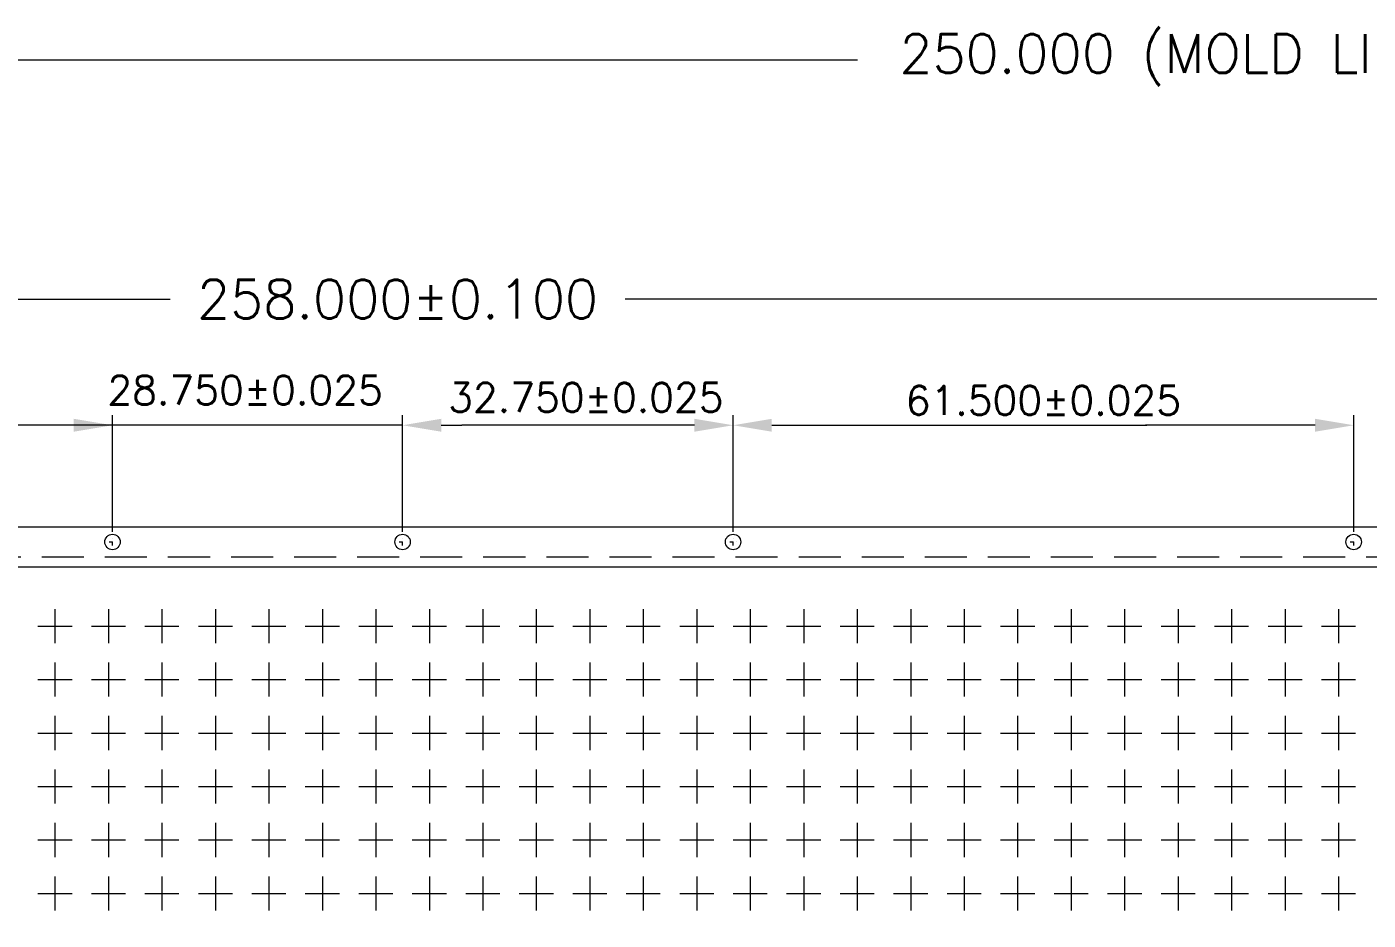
# Model space of a CAD drawing. Extents: x 2576 to 2702, y -218 to -63.
# Drawn here: x 2612.74 to 2652.62, y -191.5 to -164.94 of the extents above; entities that cross this region are included whole.
import ezdxf

# ---------------------------------------------------------------- set-up
doc = ezdxf.new("R2010")
doc.units = 0
doc.header["$LTSCALE"] = 5
doc.header["$MEASUREMENT"] = 0
doc.linetypes.add('CENTER', pattern=[2, 1.25, -0.25, 0.25, -0.25])
doc.linetypes.add('HIDDEN', pattern=[0.375, 0.25, -0.125])
doc.layers.get('0').update_dxf_attribs({"linetype": 'CONTINUOUS'})
for name, color, linetype in [('1D', 4, 'CONTINUOUS'), ('DIM', 4, 'CONTINUOUS'), ('中心线', 1, 'CENTER')]:
    doc.layers.add(name, color=color, linetype=linetype)
doc.styles.add('SIMPLEX', font='SIMPLEX')

msp = doc.modelspace()

# ---------------------------------------------------------------- linework, layer by layer
at = {"lineweight": 0, "elevation": -0.0325}
msp.add_lwpolyline([(2662.1648, -203.2028), (2585.3648, -203.2028), (2585.0648, -202.9028), (2585.0648, -199.7528), (2585.2448, -199.7528, 0.4142136), (2585.3648, -199.6328), (2585.3648, -193.8728, 0.4142136), (2585.2448, -193.7528), (2585.0648, -193.7528), (2585.0648, -189.2528), (2585.2448, -189.2528, 0.4142136), (2585.3648, -189.1328), (2585.3648, -183.3728, 0.4142136), (2585.2448, -183.2528), (2585.0648, -183.2528), (2585.0648, -180.1028), (2585.3648, -179.8028), (2662.1648, -179.8028)], format="xyb", dxfattribs=at)
msp.add_lwpolyline([(2586.4148, -202.0028), (2661.4148, -202.0028), (2661.4148, -181.0028), (2586.4148, -181.0028)], close=True, dxfattribs=at)
at = {"lineweight": 0}
for centre in [(2615.2898, -180.2564, -0.0325), (2623.9148, -180.2564, -0.0325), (2633.7398, -180.2564, -0.0325), (2652.1898, -180.2564, -0.0325)]:
    msp.add_circle(centre, 0.2286, dxfattribs=at)
at = {"layer": '1D', "color": 4, "linetype": 'HIDDEN', "lineweight": 0, "ltscale": 0.05}
for p, q in [((2615.2898, -180.3564, -0.0325), (2615.2898, -180.1564, -0.0325)), ((2623.9148, -180.3564, -0.0325), (2623.9148, -180.1564, -0.0325)), ((2633.7398, -180.3564, -0.0325), (2633.7398, -180.1564, -0.0325)), ((2652.1898, -180.3564, -0.0325), (2652.1898, -180.1564, -0.0325)), ((2615.1898, -180.2564, -0.0325), (2615.3898, -180.2564, -0.0325)), ((2623.8148, -180.2564, -0.0325), (2624.0148, -180.2564, -0.0325)), ((2633.6398, -180.2564, -0.0325), (2633.8398, -180.2564, -0.0325)), ((2652.0898, -180.2564, -0.0325), (2652.2898, -180.2564, -0.0325))]:
    msp.add_line(p, q, dxfattribs=at)
at = {"layer": '1D', "color": 4, "linetype": 'HIDDEN', "lineweight": 0, "elevation": -0.0325}
msp.add_lwpolyline([(2662.4648, -202.3028), (2585.0648, -202.3028), (2585.0648, -180.7028), (2662.4648, -180.7028)], close=True, dxfattribs=at)
at = {"layer": 'DIM', "lineweight": 0}
for p, q in [((2606.2344, -165.9225, -0.0325), (2637.441, -165.9225, -0.0325)), ((2586.2148, -173.0317, -0.0325), (2617.0029, -173.0317, -0.0325)), ((2661.3148, -173.0317, -0.0325), (2630.5267, -173.0317, -0.0325)), ((2615.2898, -179.9564, -0.0325), (2615.2898, -176.485, -0.0325)), ((2615.2898, -179.9564, -0.0325), (2615.2898, -176.485, -0.0325)), ((2623.9148, -179.9564, -0.0325), (2623.9148, -176.485, -0.0325)), ((2623.9148, -179.9564, -0.0325), (2623.9148, -176.485, -0.0325)), ((2633.7398, -179.9564, -0.0325), (2633.7398, -176.485, -0.0325)), ((2633.7398, -179.9564, -0.0325), (2633.7398, -176.485, -0.0325)), ((2652.1898, -179.9564, -0.0325), (2652.1898, -176.485, -0.0325)), ((2652.1898, -179.9564, -0.0325), (2652.1898, -176.485, -0.0325)), ((2623.9148, -176.785, -0.0325), (2603.0267, -176.785, -0.0325)), ((2614.1398, -176.785, -0.0325), (2612.9898, -176.785, -0.0325)), ((2625.0648, -176.785, -0.0325), (2625.6797, -176.785, -0.0325)), ((2625.0648, -176.785, -0.0325), (2625.6797, -176.785, -0.0325)), ((2632.5898, -176.785, -0.0325), (2625.6797, -176.785, -0.0325)), ((2634.8898, -176.785, -0.0325), (2646.0437, -176.785, -0.0325)), ((2651.0398, -176.785, -0.0325), (2646.0029, -176.785, -0.0325))]:
    msp.add_line(p, q, dxfattribs=at)
for points in [[(2614.1398, -176.5933, -0.0325), (2614.1398, -176.9766, -0.0325), (2615.2898, -176.785, -0.0325)], [(2614.1398, -176.5933, -0.0325), (2614.1398, -176.9766, -0.0325), (2615.2898, -176.785, -0.0325)], [(2625.0648, -176.5933, -0.0325), (2625.0648, -176.9766, -0.0325), (2623.9148, -176.785, -0.0325)], [(2625.0648, -176.5933, -0.0325), (2625.0648, -176.9766, -0.0325), (2623.9148, -176.785, -0.0325)], [(2632.5898, -176.5933, -0.0325), (2632.5898, -176.9766, -0.0325), (2633.7398, -176.785, -0.0325)], [(2634.8898, -176.5933, -0.0325), (2634.8898, -176.9766, -0.0325), (2633.7398, -176.785, -0.0325)], [(2651.0398, -176.5933, -0.0325), (2651.0398, -176.9766, -0.0325), (2652.1898, -176.785, -0.0325)]]:
    msp.add_solid(points, dxfattribs=at)
at = {"layer": '中心线', "linetype": 'CENTER', "lineweight": 0}
for p, q in [((2613.5798, -182.2506, -0.0325), (2613.5798, -183.265, -0.0325)), ((2615.1698, -182.2506, -0.0325), (2615.1698, -183.265, -0.0325)), ((2616.7598, -182.2506, -0.0325), (2616.7598, -183.265, -0.0325)), ((2618.3498, -182.2506, -0.0325), (2618.3498, -183.265, -0.0325)), ((2619.9398, -182.2506, -0.0325), (2619.9398, -183.265, -0.0325)), ((2621.5298, -182.2506, -0.0325), (2621.5298, -183.265, -0.0325)), ((2623.1198, -182.2506, -0.0325), (2623.1198, -183.265, -0.0325)), ((2624.7098, -182.2506, -0.0325), (2624.7098, -183.265, -0.0325)), ((2626.2998, -182.2506, -0.0325), (2626.2998, -183.265, -0.0325)), ((2627.8898, -182.2506, -0.0325), (2627.8898, -183.265, -0.0325)), ((2629.4798, -182.2506, -0.0325), (2629.4798, -183.265, -0.0325)), ((2631.0698, -182.2506, -0.0325), (2631.0698, -183.265, -0.0325)), ((2632.6598, -182.2506, -0.0325), (2632.6598, -183.265, -0.0325)), ((2634.2498, -182.2506, -0.0325), (2634.2498, -183.265, -0.0325)), ((2635.8398, -182.2506, -0.0325), (2635.8398, -183.265, -0.0325)), ((2637.4298, -182.2506, -0.0325), (2637.4298, -183.265, -0.0325)), ((2639.0198, -182.2506, -0.0325), (2639.0198, -183.265, -0.0325)), ((2640.6098, -182.2506, -0.0325), (2640.6098, -183.265, -0.0325)), ((2642.1998, -182.2506, -0.0325), (2642.1998, -183.265, -0.0325)), ((2643.7898, -182.2506, -0.0325), (2643.7898, -183.265, -0.0325)), ((2645.3798, -182.2506, -0.0325), (2645.3798, -183.265, -0.0325)), ((2646.9698, -182.2506, -0.0325), (2646.9698, -183.265, -0.0325)), ((2648.5598, -182.2506, -0.0325), (2648.5598, -183.265, -0.0325)), ((2650.1498, -182.2506, -0.0325), (2650.1498, -183.265, -0.0325)), ((2651.7398, -182.2506, -0.0325), (2651.7398, -183.265, -0.0325)), ((2613.0726, -182.7578, -0.0325), (2614.087, -182.7578, -0.0325)), ((2614.6626, -182.7578, -0.0325), (2615.677, -182.7578, -0.0325)), ((2616.2526, -182.7578, -0.0325), (2617.267, -182.7578, -0.0325)), ((2617.8426, -182.7578, -0.0325), (2618.857, -182.7578, -0.0325)), ((2619.4326, -182.7578, -0.0325), (2620.447, -182.7578, -0.0325)), ((2621.0226, -182.7578, -0.0325), (2622.037, -182.7578, -0.0325)), ((2622.6126, -182.7578, -0.0325), (2623.627, -182.7578, -0.0325)), ((2624.2026, -182.7578, -0.0325), (2625.217, -182.7578, -0.0325)), ((2625.7926, -182.7578, -0.0325), (2626.807, -182.7578, -0.0325)), ((2627.3826, -182.7578, -0.0325), (2628.397, -182.7578, -0.0325)), ((2628.9726, -182.7578, -0.0325), (2629.987, -182.7578, -0.0325)), ((2630.5626, -182.7578, -0.0325), (2631.577, -182.7578, -0.0325)), ((2632.1526, -182.7578, -0.0325), (2633.167, -182.7578, -0.0325)), ((2633.7426, -182.7578, -0.0325), (2634.757, -182.7578, -0.0325)), ((2635.3326, -182.7578, -0.0325), (2636.347, -182.7578, -0.0325)), ((2636.9226, -182.7578, -0.0325), (2637.937, -182.7578, -0.0325)), ((2638.5126, -182.7578, -0.0325), (2639.527, -182.7578, -0.0325)), ((2640.1026, -182.7578, -0.0325), (2641.117, -182.7578, -0.0325)), ((2641.6926, -182.7578, -0.0325), (2642.707, -182.7578, -0.0325)), ((2643.2826, -182.7578, -0.0325), (2644.297, -182.7578, -0.0325)), ((2644.8726, -182.7578, -0.0325), (2645.887, -182.7578, -0.0325)), ((2646.4626, -182.7578, -0.0325), (2647.477, -182.7578, -0.0325)), ((2648.0526, -182.7578, -0.0325), (2649.067, -182.7578, -0.0325)), ((2649.6426, -182.7578, -0.0325), (2650.657, -182.7578, -0.0325)), ((2651.2326, -182.7578, -0.0325), (2652.247, -182.7578, -0.0325)), ((2613.5798, -183.8406, -0.0325), (2613.5798, -184.855, -0.0325)), ((2615.1698, -183.8406, -0.0325), (2615.1698, -184.855, -0.0325)), ((2616.7598, -183.8406, -0.0325), (2616.7598, -184.855, -0.0325)), ((2618.3498, -183.8406, -0.0325), (2618.3498, -184.855, -0.0325)), ((2619.9398, -183.8406, -0.0325), (2619.9398, -184.855, -0.0325)), ((2621.5298, -183.8406, -0.0325), (2621.5298, -184.855, -0.0325)), ((2623.1198, -183.8406, -0.0325), (2623.1198, -184.855, -0.0325)), ((2624.7098, -183.8406, -0.0325), (2624.7098, -184.855, -0.0325)), ((2626.2998, -183.8406, -0.0325), (2626.2998, -184.855, -0.0325)), ((2627.8898, -183.8406, -0.0325), (2627.8898, -184.855, -0.0325)), ((2629.4798, -183.8406, -0.0325), (2629.4798, -184.855, -0.0325)), ((2631.0698, -183.8406, -0.0325), (2631.0698, -184.855, -0.0325)), ((2632.6598, -183.8406, -0.0325), (2632.6598, -184.855, -0.0325)), ((2634.2498, -183.8406, -0.0325), (2634.2498, -184.855, -0.0325)), ((2635.8398, -183.8406, -0.0325), (2635.8398, -184.855, -0.0325)), ((2637.4298, -183.8406, -0.0325), (2637.4298, -184.855, -0.0325)), ((2639.0198, -183.8406, -0.0325), (2639.0198, -184.855, -0.0325)), ((2640.6098, -183.8406, -0.0325), (2640.6098, -184.855, -0.0325)), ((2642.1998, -183.8406, -0.0325), (2642.1998, -184.855, -0.0325)), ((2643.7898, -183.8406, -0.0325), (2643.7898, -184.855, -0.0325)), ((2645.3798, -183.8406, -0.0325), (2645.3798, -184.855, -0.0325)), ((2646.9698, -183.8406, -0.0325), (2646.9698, -184.855, -0.0325)), ((2648.5598, -183.8406, -0.0325), (2648.5598, -184.855, -0.0325)), ((2650.1498, -183.8406, -0.0325), (2650.1498, -184.855, -0.0325)), ((2651.7398, -183.8406, -0.0325), (2651.7398, -184.855, -0.0325)), ((2613.0726, -184.3478, -0.0325), (2614.087, -184.3478, -0.0325)), ((2614.6626, -184.3478, -0.0325), (2615.677, -184.3478, -0.0325)), ((2616.2526, -184.3478, -0.0325), (2617.267, -184.3478, -0.0325)), ((2617.8426, -184.3478, -0.0325), (2618.857, -184.3478, -0.0325)), ((2619.4326, -184.3478, -0.0325), (2620.447, -184.3478, -0.0325)), ((2621.0226, -184.3478, -0.0325), (2622.037, -184.3478, -0.0325)), ((2622.6126, -184.3478, -0.0325), (2623.627, -184.3478, -0.0325)), ((2624.2026, -184.3478, -0.0325), (2625.217, -184.3478, -0.0325)), ((2625.7926, -184.3478, -0.0325), (2626.807, -184.3478, -0.0325)), ((2627.3826, -184.3478, -0.0325), (2628.397, -184.3478, -0.0325)), ((2628.9726, -184.3478, -0.0325), (2629.987, -184.3478, -0.0325)), ((2630.5626, -184.3478, -0.0325), (2631.577, -184.3478, -0.0325)), ((2632.1526, -184.3478, -0.0325), (2633.167, -184.3478, -0.0325)), ((2633.7426, -184.3478, -0.0325), (2634.757, -184.3478, -0.0325)), ((2635.3326, -184.3478, -0.0325), (2636.347, -184.3478, -0.0325)), ((2636.9226, -184.3478, -0.0325), (2637.937, -184.3478, -0.0325)), ((2638.5126, -184.3478, -0.0325), (2639.527, -184.3478, -0.0325)), ((2640.1026, -184.3478, -0.0325), (2641.117, -184.3478, -0.0325)), ((2641.6926, -184.3478, -0.0325), (2642.707, -184.3478, -0.0325)), ((2643.2826, -184.3478, -0.0325), (2644.297, -184.3478, -0.0325)), ((2644.8726, -184.3478, -0.0325), (2645.887, -184.3478, -0.0325)), ((2646.4626, -184.3478, -0.0325), (2647.477, -184.3478, -0.0325)), ((2648.0526, -184.3478, -0.0325), (2649.067, -184.3478, -0.0325)), ((2649.6426, -184.3478, -0.0325), (2650.657, -184.3478, -0.0325)), ((2651.2326, -184.3478, -0.0325), (2652.247, -184.3478, -0.0325)), ((2613.5798, -185.4306, -0.0325), (2613.5798, -186.445, -0.0325)), ((2615.1698, -185.4306, -0.0325), (2615.1698, -186.445, -0.0325)), ((2616.7598, -185.4306, -0.0325), (2616.7598, -186.445, -0.0325)), ((2618.3498, -185.4306, -0.0325), (2618.3498, -186.445, -0.0325)), ((2619.9398, -185.4306, -0.0325), (2619.9398, -186.445, -0.0325)), ((2621.5298, -185.4306, -0.0325), (2621.5298, -186.445, -0.0325)), ((2623.1198, -185.4306, -0.0325), (2623.1198, -186.445, -0.0325)), ((2624.7098, -185.4306, -0.0325), (2624.7098, -186.445, -0.0325)), ((2626.2998, -185.4306, -0.0325), (2626.2998, -186.445, -0.0325)), ((2627.8898, -185.4306, -0.0325), (2627.8898, -186.445, -0.0325)), ((2629.4798, -185.4306, -0.0325), (2629.4798, -186.445, -0.0325)), ((2631.0698, -185.4306, -0.0325), (2631.0698, -186.445, -0.0325)), ((2632.6598, -185.4306, -0.0325), (2632.6598, -186.445, -0.0325)), ((2634.2498, -185.4306, -0.0325), (2634.2498, -186.445, -0.0325)), ((2635.8398, -185.4306, -0.0325), (2635.8398, -186.445, -0.0325)), ((2637.4298, -185.4306, -0.0325), (2637.4298, -186.445, -0.0325)), ((2639.0198, -185.4306, -0.0325), (2639.0198, -186.445, -0.0325)), ((2640.6098, -185.4306, -0.0325), (2640.6098, -186.445, -0.0325)), ((2642.1998, -185.4306, -0.0325), (2642.1998, -186.445, -0.0325)), ((2643.7898, -185.4306, -0.0325), (2643.7898, -186.445, -0.0325)), ((2645.3798, -185.4306, -0.0325), (2645.3798, -186.445, -0.0325)), ((2646.9698, -185.4306, -0.0325), (2646.9698, -186.445, -0.0325)), ((2648.5598, -185.4306, -0.0325), (2648.5598, -186.445, -0.0325)), ((2650.1498, -185.4306, -0.0325), (2650.1498, -186.445, -0.0325)), ((2651.7398, -185.4306, -0.0325), (2651.7398, -186.445, -0.0325)), ((2613.0726, -185.9378, -0.0325), (2614.087, -185.9378, -0.0325)), ((2614.6626, -185.9378, -0.0325), (2615.677, -185.9378, -0.0325)), ((2616.2526, -185.9378, -0.0325), (2617.267, -185.9378, -0.0325)), ((2617.8426, -185.9378, -0.0325), (2618.857, -185.9378, -0.0325)), ((2619.4326, -185.9378, -0.0325), (2620.447, -185.9378, -0.0325)), ((2621.0226, -185.9378, -0.0325), (2622.037, -185.9378, -0.0325)), ((2622.6126, -185.9378, -0.0325), (2623.627, -185.9378, -0.0325)), ((2624.2026, -185.9378, -0.0325), (2625.217, -185.9378, -0.0325)), ((2625.7926, -185.9378, -0.0325), (2626.807, -185.9378, -0.0325)), ((2627.3826, -185.9378, -0.0325), (2628.397, -185.9378, -0.0325)), ((2628.9726, -185.9378, -0.0325), (2629.987, -185.9378, -0.0325)), ((2630.5626, -185.9378, -0.0325), (2631.577, -185.9378, -0.0325)), ((2632.1526, -185.9378, -0.0325), (2633.167, -185.9378, -0.0325)), ((2633.7426, -185.9378, -0.0325), (2634.757, -185.9378, -0.0325)), ((2635.3326, -185.9378, -0.0325), (2636.347, -185.9378, -0.0325)), ((2636.9226, -185.9378, -0.0325), (2637.937, -185.9378, -0.0325)), ((2638.5126, -185.9378, -0.0325), (2639.527, -185.9378, -0.0325)), ((2640.1026, -185.9378, -0.0325), (2641.117, -185.9378, -0.0325)), ((2641.6926, -185.9378, -0.0325), (2642.707, -185.9378, -0.0325)), ((2643.2826, -185.9378, -0.0325), (2644.297, -185.9378, -0.0325)), ((2644.8726, -185.9378, -0.0325), (2645.887, -185.9378, -0.0325)), ((2646.4626, -185.9378, -0.0325), (2647.477, -185.9378, -0.0325)), ((2648.0526, -185.9378, -0.0325), (2649.067, -185.9378, -0.0325)), ((2649.6426, -185.9378, -0.0325), (2650.657, -185.9378, -0.0325)), ((2651.2326, -185.9378, -0.0325), (2652.247, -185.9378, -0.0325)), ((2613.5798, -187.0206, -0.0325), (2613.5798, -188.035, -0.0325)), ((2615.1698, -187.0206, -0.0325), (2615.1698, -188.035, -0.0325)), ((2616.7598, -187.0206, -0.0325), (2616.7598, -188.035, -0.0325)), ((2618.3498, -187.0206, -0.0325), (2618.3498, -188.035, -0.0325)), ((2619.9398, -187.0206, -0.0325), (2619.9398, -188.035, -0.0325)), ((2621.5298, -187.0206, -0.0325), (2621.5298, -188.035, -0.0325)), ((2623.1198, -187.0206, -0.0325), (2623.1198, -188.035, -0.0325)), ((2624.7098, -187.0206, -0.0325), (2624.7098, -188.035, -0.0325)), ((2626.2998, -187.0206, -0.0325), (2626.2998, -188.035, -0.0325)), ((2627.8898, -187.0206, -0.0325), (2627.8898, -188.035, -0.0325)), ((2629.4798, -187.0206, -0.0325), (2629.4798, -188.035, -0.0325)), ((2631.0698, -187.0206, -0.0325), (2631.0698, -188.035, -0.0325)), ((2632.6598, -187.0206, -0.0325), (2632.6598, -188.035, -0.0325)), ((2634.2498, -187.0206, -0.0325), (2634.2498, -188.035, -0.0325)), ((2635.8398, -187.0206, -0.0325), (2635.8398, -188.035, -0.0325)), ((2637.4298, -187.0206, -0.0325), (2637.4298, -188.035, -0.0325)), ((2639.0198, -187.0206, -0.0325), (2639.0198, -188.035, -0.0325)), ((2640.6098, -187.0206, -0.0325), (2640.6098, -188.035, -0.0325)), ((2642.1998, -187.0206, -0.0325), (2642.1998, -188.035, -0.0325)), ((2643.7898, -187.0206, -0.0325), (2643.7898, -188.035, -0.0325)), ((2645.3798, -187.0206, -0.0325), (2645.3798, -188.035, -0.0325)), ((2646.9698, -187.0206, -0.0325), (2646.9698, -188.035, -0.0325)), ((2648.5598, -187.0206, -0.0325), (2648.5598, -188.035, -0.0325)), ((2650.1498, -187.0206, -0.0325), (2650.1498, -188.035, -0.0325)), ((2651.7398, -187.0206, -0.0325), (2651.7398, -188.035, -0.0325)), ((2613.0726, -187.5278, -0.0325), (2614.087, -187.5278, -0.0325)), ((2614.6626, -187.5278, -0.0325), (2615.677, -187.5278, -0.0325)), ((2616.2526, -187.5278, -0.0325), (2617.267, -187.5278, -0.0325)), ((2617.8426, -187.5278, -0.0325), (2618.857, -187.5278, -0.0325)), ((2619.4326, -187.5278, -0.0325), (2620.447, -187.5278, -0.0325)), ((2621.0226, -187.5278, -0.0325), (2622.037, -187.5278, -0.0325)), ((2622.6126, -187.5278, -0.0325), (2623.627, -187.5278, -0.0325)), ((2624.2026, -187.5278, -0.0325), (2625.217, -187.5278, -0.0325)), ((2625.7926, -187.5278, -0.0325), (2626.807, -187.5278, -0.0325)), ((2627.3826, -187.5278, -0.0325), (2628.397, -187.5278, -0.0325)), ((2628.9726, -187.5278, -0.0325), (2629.987, -187.5278, -0.0325)), ((2630.5626, -187.5278, -0.0325), (2631.577, -187.5278, -0.0325)), ((2632.1526, -187.5278, -0.0325), (2633.167, -187.5278, -0.0325)), ((2633.7426, -187.5278, -0.0325), (2634.757, -187.5278, -0.0325)), ((2635.3326, -187.5278, -0.0325), (2636.347, -187.5278, -0.0325)), ((2636.9226, -187.5278, -0.0325), (2637.937, -187.5278, -0.0325)), ((2638.5126, -187.5278, -0.0325), (2639.527, -187.5278, -0.0325)), ((2640.1026, -187.5278, -0.0325), (2641.117, -187.5278, -0.0325)), ((2641.6926, -187.5278, -0.0325), (2642.707, -187.5278, -0.0325)), ((2643.2826, -187.5278, -0.0325), (2644.297, -187.5278, -0.0325)), ((2644.8726, -187.5278, -0.0325), (2645.887, -187.5278, -0.0325)), ((2646.4626, -187.5278, -0.0325), (2647.477, -187.5278, -0.0325)), ((2648.0526, -187.5278, -0.0325), (2649.067, -187.5278, -0.0325)), ((2649.6426, -187.5278, -0.0325), (2650.657, -187.5278, -0.0325)), ((2651.2326, -187.5278, -0.0325), (2652.247, -187.5278, -0.0325)), ((2613.5798, -188.6106, -0.0325), (2613.5798, -189.625, -0.0325)), ((2615.1698, -188.6106, -0.0325), (2615.1698, -189.625, -0.0325)), ((2616.7598, -188.6106, -0.0325), (2616.7598, -189.625, -0.0325)), ((2618.3498, -188.6106, -0.0325), (2618.3498, -189.625, -0.0325)), ((2619.9398, -188.6106, -0.0325), (2619.9398, -189.625, -0.0325)), ((2621.5298, -188.6106, -0.0325), (2621.5298, -189.625, -0.0325)), ((2623.1198, -188.6106, -0.0325), (2623.1198, -189.625, -0.0325)), ((2624.7098, -188.6106, -0.0325), (2624.7098, -189.625, -0.0325)), ((2626.2998, -188.6106, -0.0325), (2626.2998, -189.625, -0.0325)), ((2627.8898, -188.6106, -0.0325), (2627.8898, -189.625, -0.0325)), ((2629.4798, -188.6106, -0.0325), (2629.4798, -189.625, -0.0325)), ((2631.0698, -188.6106, -0.0325), (2631.0698, -189.625, -0.0325)), ((2632.6598, -188.6106, -0.0325), (2632.6598, -189.625, -0.0325)), ((2634.2498, -188.6106, -0.0325), (2634.2498, -189.625, -0.0325)), ((2635.8398, -188.6106, -0.0325), (2635.8398, -189.625, -0.0325)), ((2637.4298, -188.6106, -0.0325), (2637.4298, -189.625, -0.0325)), ((2639.0198, -188.6106, -0.0325), (2639.0198, -189.625, -0.0325)), ((2640.6098, -188.6106, -0.0325), (2640.6098, -189.625, -0.0325)), ((2642.1998, -188.6106, -0.0325), (2642.1998, -189.625, -0.0325)), ((2643.7898, -188.6106, -0.0325), (2643.7898, -189.625, -0.0325)), ((2645.3798, -188.6106, -0.0325), (2645.3798, -189.625, -0.0325)), ((2646.9698, -188.6106, -0.0325), (2646.9698, -189.625, -0.0325)), ((2648.5598, -188.6106, -0.0325), (2648.5598, -189.625, -0.0325)), ((2650.1498, -188.6106, -0.0325), (2650.1498, -189.625, -0.0325)), ((2651.7398, -188.6106, -0.0325), (2651.7398, -189.625, -0.0325)), ((2613.0726, -189.1178, -0.0325), (2614.087, -189.1178, -0.0325)), ((2614.6626, -189.1178, -0.0325), (2615.677, -189.1178, -0.0325)), ((2616.2526, -189.1178, -0.0325), (2617.267, -189.1178, -0.0325)), ((2617.8426, -189.1178, -0.0325), (2618.857, -189.1178, -0.0325)), ((2619.4326, -189.1178, -0.0325), (2620.447, -189.1178, -0.0325)), ((2621.0226, -189.1178, -0.0325), (2622.037, -189.1178, -0.0325)), ((2622.6126, -189.1178, -0.0325), (2623.627, -189.1178, -0.0325)), ((2624.2026, -189.1178, -0.0325), (2625.217, -189.1178, -0.0325)), ((2625.7926, -189.1178, -0.0325), (2626.807, -189.1178, -0.0325)), ((2627.3826, -189.1178, -0.0325), (2628.397, -189.1178, -0.0325)), ((2628.9726, -189.1178, -0.0325), (2629.987, -189.1178, -0.0325)), ((2630.5626, -189.1178, -0.0325), (2631.577, -189.1178, -0.0325)), ((2632.1526, -189.1178, -0.0325), (2633.167, -189.1178, -0.0325)), ((2633.7426, -189.1178, -0.0325), (2634.757, -189.1178, -0.0325)), ((2635.3326, -189.1178, -0.0325), (2636.347, -189.1178, -0.0325)), ((2636.9226, -189.1178, -0.0325), (2637.937, -189.1178, -0.0325)), ((2638.5126, -189.1178, -0.0325), (2639.527, -189.1178, -0.0325)), ((2640.1026, -189.1178, -0.0325), (2641.117, -189.1178, -0.0325)), ((2641.6926, -189.1178, -0.0325), (2642.707, -189.1178, -0.0325)), ((2643.2826, -189.1178, -0.0325), (2644.297, -189.1178, -0.0325)), ((2644.8726, -189.1178, -0.0325), (2645.887, -189.1178, -0.0325)), ((2646.4626, -189.1178, -0.0325), (2647.477, -189.1178, -0.0325)), ((2648.0526, -189.1178, -0.0325), (2649.067, -189.1178, -0.0325)), ((2649.6426, -189.1178, -0.0325), (2650.657, -189.1178, -0.0325)), ((2651.2326, -189.1178, -0.0325), (2652.247, -189.1178, -0.0325)), ((2613.5798, -190.2006, -0.0325), (2613.5798, -191.215, -0.0325)), ((2615.1698, -190.2006, -0.0325), (2615.1698, -191.215, -0.0325)), ((2616.7598, -190.2006, -0.0325), (2616.7598, -191.215, -0.0325)), ((2618.3498, -190.2006, -0.0325), (2618.3498, -191.215, -0.0325)), ((2619.9398, -190.2006, -0.0325), (2619.9398, -191.215, -0.0325)), ((2621.5298, -190.2006, -0.0325), (2621.5298, -191.215, -0.0325)), ((2623.1198, -190.2006, -0.0325), (2623.1198, -191.215, -0.0325)), ((2624.7098, -190.2006, -0.0325), (2624.7098, -191.215, -0.0325)), ((2626.2998, -190.2006, -0.0325), (2626.2998, -191.215, -0.0325)), ((2627.8898, -190.2006, -0.0325), (2627.8898, -191.215, -0.0325)), ((2629.4798, -190.2006, -0.0325), (2629.4798, -191.215, -0.0325)), ((2631.0698, -190.2006, -0.0325), (2631.0698, -191.215, -0.0325)), ((2632.6598, -190.2006, -0.0325), (2632.6598, -191.215, -0.0325)), ((2634.2498, -190.2006, -0.0325), (2634.2498, -191.215, -0.0325)), ((2635.8398, -190.2006, -0.0325), (2635.8398, -191.215, -0.0325)), ((2637.4298, -190.2006, -0.0325), (2637.4298, -191.215, -0.0325)), ((2639.0198, -190.2006, -0.0325), (2639.0198, -191.215, -0.0325)), ((2640.6098, -190.2006, -0.0325), (2640.6098, -191.215, -0.0325)), ((2642.1998, -190.2006, -0.0325), (2642.1998, -191.215, -0.0325)), ((2643.7898, -190.2006, -0.0325), (2643.7898, -191.215, -0.0325)), ((2645.3798, -190.2006, -0.0325), (2645.3798, -191.215, -0.0325)), ((2646.9698, -190.2006, -0.0325), (2646.9698, -191.215, -0.0325)), ((2648.5598, -190.2006, -0.0325), (2648.5598, -191.215, -0.0325)), ((2650.1498, -190.2006, -0.0325), (2650.1498, -191.215, -0.0325)), ((2651.7398, -190.2006, -0.0325), (2651.7398, -191.215, -0.0325)), ((2613.0726, -190.7078, -0.0325), (2614.087, -190.7078, -0.0325)), ((2614.6626, -190.7078, -0.0325), (2615.677, -190.7078, -0.0325)), ((2616.2526, -190.7078, -0.0325), (2617.267, -190.7078, -0.0325)), ((2617.8426, -190.7078, -0.0325), (2618.857, -190.7078, -0.0325)), ((2619.4326, -190.7078, -0.0325), (2620.447, -190.7078, -0.0325)), ((2621.0226, -190.7078, -0.0325), (2622.037, -190.7078, -0.0325)), ((2622.6126, -190.7078, -0.0325), (2623.627, -190.7078, -0.0325)), ((2624.2026, -190.7078, -0.0325), (2625.217, -190.7078, -0.0325)), ((2625.7926, -190.7078, -0.0325), (2626.807, -190.7078, -0.0325)), ((2627.3826, -190.7078, -0.0325), (2628.397, -190.7078, -0.0325)), ((2628.9726, -190.7078, -0.0325), (2629.987, -190.7078, -0.0325)), ((2630.5626, -190.7078, -0.0325), (2631.577, -190.7078, -0.0325)), ((2632.1526, -190.7078, -0.0325), (2633.167, -190.7078, -0.0325)), ((2633.7426, -190.7078, -0.0325), (2634.757, -190.7078, -0.0325)), ((2635.3326, -190.7078, -0.0325), (2636.347, -190.7078, -0.0325)), ((2636.9226, -190.7078, -0.0325), (2637.937, -190.7078, -0.0325)), ((2638.5126, -190.7078, -0.0325), (2639.527, -190.7078, -0.0325)), ((2640.1026, -190.7078, -0.0325), (2641.117, -190.7078, -0.0325)), ((2641.6926, -190.7078, -0.0325), (2642.707, -190.7078, -0.0325)), ((2643.2826, -190.7078, -0.0325), (2644.297, -190.7078, -0.0325)), ((2644.8726, -190.7078, -0.0325), (2645.887, -190.7078, -0.0325)), ((2646.4626, -190.7078, -0.0325), (2647.477, -190.7078, -0.0325)), ((2648.0526, -190.7078, -0.0325), (2649.067, -190.7078, -0.0325)), ((2649.6426, -190.7078, -0.0325), (2650.657, -190.7078, -0.0325)), ((2651.2326, -190.7078, -0.0325), (2652.247, -190.7078, -0.0325))]:
    msp.add_line(p, q, dxfattribs=at)

# ---------------------------------------------------------------- texts
at = {"layer": 'DIM', "lineweight": 0, "attachment_point": 5, "style": 'SIMPLEX'}
for s, insert, char_height in [('250.000 (MOLD LINE)', (2647.062, -165.9225, -0.0325), 1.15), ('258.000±0.100', (2623.7648, -173.0317, -0.0325), 1.15), ('28.750±0.025', (2619.2325, -175.7425, -0.0325), 0.860438), ('32.750±0.025', (2629.3646, -175.9578, -0.0325), 0.860438), ('61.500±0.025', (2642.9648, -176.0478, -0.0325), 0.860438)]:
    msp.add_mtext(s, dxfattribs=dict(at, insert=insert, char_height=char_height))

doc.saveas('drawing.dxf')
